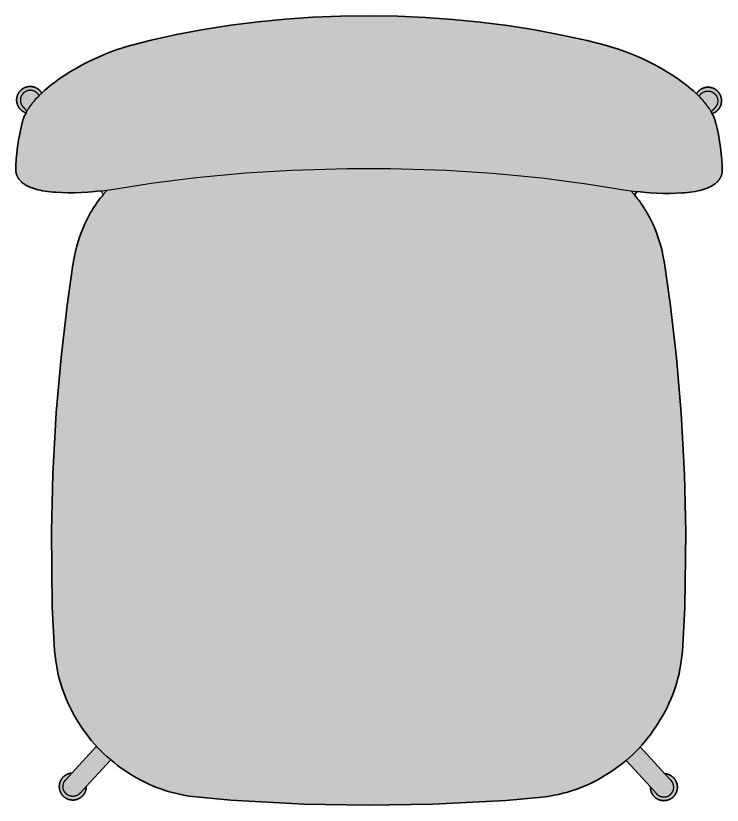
# Model space of a CAD drawing. Header units: millimetres. Extents: x 0 to 1796, y -908 to 694.
# Drawn here: x 118 to 694, y -908 to -265 of the extents above; entities that cross this region are included whole.
import ezdxf

# ---------------------------------------------------------------- set-up
doc = ezdxf.new("R2010")
doc.units = ezdxf.units.MM
doc.layers.add('Blocks', color=7, linetype='Continuous')
doc.layers.add('Blocks$Fill', color=7, linetype='Continuous', true_color=0xffffff)
doc.layers.add('Blocks$Inner', color=7, linetype='Continuous', lineweight=25, true_color=0x007f00)
doc.layers.add('Blocks$Outline', color=7, linetype='Continuous', lineweight=35, true_color=0xff3f3f)

# ---------------------------------------------------------------- blocks, each defined once
blk = doc.blocks.new('Soft Edge 101 Lounge CHair Top')
at = {"layer": 'Blocks$Fill'}
blk.add_hatch(color=256, dxfattribs=at).paths.add_polyline_path([(536.85, 293.57), (537.13, 293.66), (537.41, 293.76), (537.69, 293.87), (537.96, 293.98), (538.23, 294.11), (538.49, 294.23), (538.75, 294.37), (539.01, 294.51), (539.27, 294.66), (539.52, 294.82), (539.76, 294.98), (540, 295.15), (540.24, 295.33), (540.47, 295.51), (540.7, 295.7), (540.92, 295.9), (541.14, 296.1), (541.35, 296.31), (541.55, 296.52), (541.75, 296.74), (541.95, 296.96), (542.13, 297.19), (542.31, 297.42), (542.49, 297.66), (542.66, 297.9), (542.82, 298.15), (542.98, 298.4), (543.12, 298.65), (543.27, 298.91), (543.4, 299.17), (543.53, 299.44), (543.65, 299.71), (543.76, 299.98), (543.87, 300.26), (543.97, 300.54), (544.06, 300.82), (544.14, 301.1), (544.22, 301.39), (544.28, 301.67), (544.34, 301.96), (544.4, 302.26), (544.44, 302.55), (544.48, 302.84), (544.51, 303.13), (544.53, 303.43), (544.54, 303.72), (544.54, 304.02), (544.54, 304.31), (544.53, 304.61), (544.51, 304.9), (544.49, 305.2), (544.45, 305.49), (544.41, 305.78), (544.36, 306.07), (544.3, 306.36), (544.24, 306.65), (544.16, 306.94), (544.08, 307.22), (543.99, 307.5), (543.9, 307.78), (543.79, 308.06), (543.68, 308.33), (543.56, 308.6), (543.44, 308.87), (543.3, 309.13), (543.16, 309.39), (543.02, 309.65), (542.86, 309.9), (542.7, 310.15), (542.54, 310.39), (542.36, 310.63), (542.18, 310.87), (542, 311.1), (541.81, 311.32), (541.61, 311.54), (541.41, 311.75), (541.2, 311.96), (540.98, 312.16), (540.76, 312.36), (540.54, 312.55), (540.3, 312.74), (540.07, 312.91), (539.83, 313.09), (539.59, 313.25), (539.34, 313.41), (539.08, 313.56), (538.83, 313.71), (538.57, 313.85), (538.3, 313.98), (538.03, 314.1), (537.76, 314.22), (537.49, 314.33), (537.21, 314.43), (536.93, 314.52), (536.65, 314.61), (536.36, 314.69), (536.08, 314.76), (535.79, 314.83), (535.5, 314.88), (535.21, 314.93), (534.92, 314.97), (534.62, 315), (534.33, 315.03), (534.03, 315.05), (533.74, 315.06), (533.44, 315.06), (533.15, 315.05), (532.85, 315.04), (532.56, 315.01), (532.27, 314.98), (531.97, 314.94), (531.68, 314.9), (531.39, 314.84), (531.1, 314.78), (530.81, 314.71), (530.53, 314.64), (530.25, 314.55), (529.97, 314.46), (529.69, 314.36), (529.41, 314.25), (529.14, 314.14), (528.87, 314.02), (528.61, 313.89), (528.35, 313.75), (528.09, 313.61), (527.83, 313.46), (527.58, 313.3), (527.34, 313.14), (527.09, 312.97), (526.86, 312.79), (526.63, 312.61), (526.4, 312.42), (526.18, 312.22), (525.96, 312.02), (525.75, 311.82), (525.55, 311.61), (525.34, 311.39), (525.15, 311.16), (524.96, 310.94), (524.78, 310.7), (524.61, 310.47), (524.44, 310.23), (524.28, 309.98), (524.12, 309.73), (519.83, 313.55), (517.98, 315.09), (516.03, 316.65), (514.02, 318.2), (509.8, 321.29), (505.35, 324.32), (500.68, 327.29), (495.78, 330.2), (490.68, 333.02), (485.36, 335.75), (479.91, 338.34), (474.34, 340.79), (468.66, 343.08), (462.84, 345.21), (459.89, 346.21), (456.9, 347.17), (450.9, 348.91), (435.2, 353.02), (392.51, 361.73), (370.37, 365.24), (348.12, 368.1), (325.79, 370.32), (303.41, 371.91), (280.99, 372.88), (258.56, 373.23), (234.26, 372.93), (211.84, 372.01), (189.46, 370.47), (167.13, 368.29), (144.87, 365.47), (122.72, 362.01), (100.68, 357.89), (80.01, 353.39), (58.29, 347.58), (55.31, 346.63), (52.35, 345.64), (46.53, 343.52), (40.84, 341.24), (35.27, 338.81), (29.82, 336.23), (24.49, 333.5), (19.38, 330.7), (14.47, 327.8), (9.8, 324.84), (5.35, 321.81), (1.12, 318.74), (-0.9, 317.19), (-2.84, 315.64), (-4.7, 314.1), (-6.49, 312.56), (-9, 310.28), (-9.15, 310.54), (-9.32, 310.78), (-9.48, 311.02), (-9.66, 311.26), (-9.84, 311.49), (-10.03, 311.72), (-10.22, 311.95), (-10.42, 312.16), (-10.63, 312.38), (-10.84, 312.58), (-11.05, 312.78), (-11.27, 312.98), (-11.5, 313.17), (-11.73, 313.35), (-11.97, 313.53), (-12.21, 313.7), (-12.45, 313.86), (-12.7, 314.02), (-12.96, 314.17), (-13.22, 314.32), (-13.48, 314.45), (-13.74, 314.58), (-14.01, 314.7), (-14.28, 314.82), (-14.56, 314.93), (-14.84, 315.03), (-15.12, 315.12), (-15.4, 315.2), (-15.68, 315.28), (-15.97, 315.35), (-16.26, 315.41), (-16.55, 315.47), (-16.84, 315.52), (-17.13, 315.56), (-17.43, 315.59), (-17.72, 315.61), (-18.02, 315.62), (-18.31, 315.63), (-18.61, 315.63), (-18.9, 315.62), (-19.2, 315.61), (-19.49, 315.58), (-19.79, 315.55), (-20.08, 315.51), (-20.37, 315.46), (-20.66, 315.41), (-20.95, 315.34), (-21.23, 315.27), (-21.52, 315.19), (-21.8, 315.11), (-22.08, 315.01), (-22.36, 314.91), (-22.63, 314.8), (-22.9, 314.69), (-23.17, 314.56), (-23.44, 314.43), (-23.7, 314.29), (-23.96, 314.15), (-24.21, 314), (-24.46, 313.84), (-24.7, 313.67), (-24.94, 313.5), (-25.18, 313.33), (-25.41, 313.14), (-25.64, 312.95), (-25.86, 312.75), (-26.07, 312.55), (-26.28, 312.34), (-26.48, 312.13), (-26.68, 311.91), (-26.87, 311.69), (-27.06, 311.46), (-27.24, 311.22), (-27.42, 310.99), (-27.58, 310.74), (-27.74, 310.5), (-27.9, 310.24), (-28.04, 309.99), (-28.18, 309.73), (-28.32, 309.46), (-28.44, 309.2), (-28.56, 308.93), (-28.68, 308.65), (-28.78, 308.38), (-28.88, 308.1), (-28.96, 307.82), (-29.05, 307.53), (-29.12, 307.25), (-29.19, 306.96), (-29.25, 306.67), (-29.3, 306.38), (-29.34, 306.09), (-29.37, 305.8), (-29.4, 305.5), (-29.42, 305.21), (-29.43, 304.91), (-29.44, 304.61), (-29.43, 304.32), (-29.42, 304.02), (-29.4, 303.73), (-29.37, 303.44), (-29.33, 303.14), (-29.29, 302.85), (-29.24, 302.56), (-29.18, 302.27), (-29.11, 301.98), (-29.04, 301.7), (-28.95, 301.42), (-28.86, 301.14), (-28.77, 300.86), (-28.66, 300.58), (-28.55, 300.31), (-28.43, 300.04), (-28.3, 299.77), (-28.17, 299.51), (-28.03, 299.25), (-27.88, 298.99), (-27.72, 298.74), (-27.56, 298.49), (-27.39, 298.25), (-27.22, 298.01), (-27.04, 297.78), (-26.85, 297.55), (-26.66, 297.33), (-26.46, 297.11), (-26.26, 296.9), (-26.05, 296.69), (-25.83, 296.49), (-25.61, 296.29), (-25.38, 296.1), (-25.15, 295.92), (-24.91, 295.74), (-24.67, 295.57), (-24.43, 295.41), (-24.18, 295.25), (-23.92, 295.1), (-23.67, 294.96), (-23.4, 294.82), (-23.14, 294.69), (-22.87, 294.57), (-22.6, 294.45), (-22.32, 294.34), (-22.05, 294.24), (-21.77, 294.15), (-22.53, 292.7), (-22.89, 291.96), (-23.22, 291.23), (-23.53, 290.5), (-23.81, 289.78), (-23.94, 289.42), (-24.06, 289.06), (-24.17, 288.7), (-24.28, 288.35), (-24.64, 286.98), (-26.07, 281.01), (-26.9, 277.06), (-27.88, 271.82), (-28.68, 266.63), (-29.3, 261.48), (-29.55, 258.92), (-29.74, 256.37), (-30.02, 251.32), (-30.1, 248.8), (-30.11, 248.15), (-30.09, 247.52), (-30.06, 246.88), (-30.03, 246.56), (-30, 246.24), (-29.95, 245.91), (-29.9, 245.6), (-29.84, 245.28), (-29.77, 244.97), (-29.7, 244.67), (-29.62, 244.36), (-29.53, 244.06), (-29.43, 243.77), (-29.33, 243.47), (-29.22, 243.17), (-29.1, 242.88), (-28.97, 242.59), (-28.84, 242.31), (-28.7, 242.03), (-28.55, 241.75), (-28.4, 241.47), (-28.24, 241.2), (-28.07, 240.93), (-27.9, 240.67), (-27.72, 240.41), (-27.53, 240.15), (-27.34, 239.9), (-27.14, 239.65), (-26.93, 239.4), (-26.65, 239.07), (-26.31, 238.71), (-26.05, 238.44), (-25.81, 238.21), (-25.57, 237.99), (-25.32, 237.76), (-25.06, 237.54), (-24.71, 237.25), (-24.35, 236.97), (-23.98, 236.7), (-23.4, 236.29), (-22.8, 235.9), (-22.18, 235.52), (-21.53, 235.15), (-20.86, 234.79), (-20.17, 234.45), (-19.45, 234.11), (-18.71, 233.79), (-17.94, 233.48), (-17.15, 233.18), (-16.35, 232.89), (-15.53, 232.62), (-14.69, 232.35), (-13.82, 232.1), (-12.04, 231.62), (-10.18, 231.19), (-8.25, 230.81), (-6.24, 230.46), (-4.16, 230.15), (-2, 229.88), (0.23, 229.65), (2.55, 229.46), (7.34, 229.2), (12.37, 229.08), (17.6, 229.11), (23.03, 229.29), (28.68, 229.62), (31.58, 229.84), (38.99, 230.55), (41.38, 227.96), (38.97, 225.01), (37.86, 223.57), (36.77, 222.11), (35.71, 220.63), (34.68, 219.12), (33.67, 217.6), (32.69, 216.06), (31.74, 214.51), (30.82, 212.93), (29.05, 209.74), (27.39, 206.49), (25.84, 203.18), (24.4, 199.83), (23.06, 196.43), (21.83, 192.99), (20.71, 189.52), (19.69, 186.01), (18.77, 182.46), (18.26, 180.24), (16.95, 173.52), (16.43, 170.41), (12.12, 139.7), (6.74, 95.09), (2.81, 50.29), (0, 0), (-1.14, -46.78), (-0.41, -107.95), (1.39, -143.97), (2.66, -153.93), (3.46, -158.43), (4.21, -162.01), (5.06, -165.56), (6.01, -169.09), (7.07, -172.59), (8.24, -176.06), (9.5, -179.49), (10.87, -182.89), (12.34, -186.23), (13.91, -189.54), (15.56, -192.8), (17.29, -196.01), (19.11, -199.18), (21.01, -202.3), (22.98, -205.37), (25.03, -208.39), (27.17, -211.35), (29.38, -214.26), (31.66, -217.11), (34.04, -219.89), (35.64, -221.68), (15.56, -243.46), (15.21, -243.49), (14.85, -243.53), (14.5, -243.58), (14.15, -243.65), (13.81, -243.72), (13.46, -243.81), (13.12, -243.91), (12.78, -244.02), (12.45, -244.14), (12.12, -244.27), (11.79, -244.41), (11.47, -244.56), (11.15, -244.72), (10.84, -244.9), (10.54, -245.08), (10.24, -245.27), (9.94, -245.47), (9.66, -245.68), (9.38, -245.9), (9.11, -246.13), (8.84, -246.37), (8.59, -246.61), (8.34, -246.87), (8.1, -247.13), (7.86, -247.4), (7.64, -247.68), (7.43, -247.96), (7.22, -248.25), (7.03, -248.55), (6.84, -248.85), (6.67, -249.16), (6.5, -249.48), (6.35, -249.8), (6.2, -250.13), (6.07, -250.45), (5.95, -250.79), (5.84, -251.12), (5.73, -251.46), (5.64, -251.81), (5.56, -252.16), (5.5, -252.51), (5.44, -252.86), (5.39, -253.21), (5.36, -253.56), (5.34, -253.92), (5.33, -254.27), (5.33, -254.63), (5.34, -254.98), (5.36, -255.34), (5.4, -255.69), (5.45, -256.05), (5.5, -256.4), (5.57, -256.74), (5.65, -257.09), (5.75, -257.43), (5.85, -257.78), (5.96, -258.11), (6.09, -258.45), (6.22, -258.78), (6.37, -259.1), (6.52, -259.42), (6.69, -259.73), (6.86, -260.04), (7.05, -260.34), (7.25, -260.64), (7.45, -260.93), (7.67, -261.21), (7.89, -261.49), (8.12, -261.76), (8.36, -262.02), (8.61, -262.27), (8.87, -262.52), (9.14, -262.76), (9.41, -262.98), (9.69, -263.2), (9.98, -263.41), (10.27, -263.61), (10.57, -263.8), (10.88, -263.98), (11.19, -264.16), (11.51, -264.32), (11.83, -264.47), (12.16, -264.61), (12.49, -264.74), (12.82, -264.86), (13.16, -264.96), (13.5, -265.06), (13.85, -265.15), (14.2, -265.22), (14.55, -265.28), (14.9, -265.34), (15.25, -265.38), (15.6, -265.41), (15.96, -265.42), (16.31, -265.43), (16.67, -265.42), (17.03, -265.41), (17.38, -265.38), (17.73, -265.34), (18.09, -265.29), (18.43, -265.23), (18.78, -265.15), (19.13, -265.07), (19.47, -264.97), (19.81, -264.86), (20.15, -264.74), (20.48, -264.62), (20.8, -264.48), (21.13, -264.33), (21.44, -264.17), (21.75, -264), (22.06, -263.81), (22.36, -263.62), (22.66, -263.42), (22.94, -263.21), (23.22, -263), (23.5, -262.77), (23.76, -262.53), (24.02, -262.29), (24.27, -262.04), (24.51, -261.77), (24.75, -261.51), (24.97, -261.23), (25.19, -260.95), (25.39, -260.66), (25.59, -260.36), (25.77, -260.06), (25.95, -259.75), (26.12, -259.44), (26.28, -259.12), (26.42, -258.79), (26.56, -258.47), (26.68, -258.13), (26.8, -257.8), (26.9, -257.46), (26.99, -257.11), (27.07, -256.77), (27.14, -256.42), (27.2, -256.07), (27.25, -255.72), (27.29, -255.37), (27.31, -255.01), (27.32, -254.66), (27.33, -254.3), (47.2, -232.75), (52.82, -237.22), (55.76, -239.38), (58.76, -241.46), (61.81, -243.46), (64.91, -245.39), (68.06, -247.24), (71.26, -249), (74.51, -250.68), (77.8, -252.27), (81.14, -253.75), (84.53, -255.14), (87.96, -256.41), (91.42, -257.59), (94.92, -258.65), (98.45, -259.62), (102, -260.48), (105.57, -261.25), (109.16, -261.93), (110.95, -262.23), (145.13, -265.6), (204.47, -268.8), (256.69, -269.62), (309.44, -268.91), (368.79, -265.84), (398.46, -263.2), (402.97, -262.54), (404.77, -262.23), (408.36, -261.56), (411.93, -260.8), (415.49, -259.95), (419.01, -258.99), (422.51, -257.93), (425.98, -256.77), (429.41, -255.5), (432.8, -254.12), (436.15, -252.64), (439.45, -251.06), (442.69, -249.39), (445.9, -247.63), (449.05, -245.79), (452.16, -243.87), (455.21, -241.87), (458.21, -239.79), (461.16, -237.64), (464.05, -235.41), (466.79, -233.19), (486.62, -254.78), (486.62, -255.14), (486.63, -255.49), (486.66, -255.84), (486.69, -256.2), (486.74, -256.55), (486.8, -256.9), (486.87, -257.24), (486.95, -257.59), (487.04, -257.94), (487.14, -258.28), (487.25, -258.61), (487.38, -258.95), (487.51, -259.27), (487.66, -259.6), (487.81, -259.92), (487.98, -260.23), (488.16, -260.54), (488.34, -260.85), (488.54, -261.14), (488.74, -261.43), (488.96, -261.71), (489.18, -261.99), (489.41, -262.26), (489.66, -262.52), (489.91, -262.77), (490.16, -263.02), (490.43, -263.26), (490.7, -263.48), (490.98, -263.7), (491.27, -263.91), (491.56, -264.11), (491.86, -264.3), (492.17, -264.49), (492.48, -264.66), (492.8, -264.82), (493.12, -264.97), (493.44, -265.11), (493.78, -265.24), (494.11, -265.36), (494.45, -265.46), (494.79, -265.56), (495.14, -265.65), (495.49, -265.72), (495.84, -265.79), (496.19, -265.84), (496.54, -265.88), (496.89, -265.91), (497.25, -265.92), (497.61, -265.93), (497.96, -265.93), (498.32, -265.91), (498.67, -265.88), (499.02, -265.84), (499.37, -265.79), (499.72, -265.73), (500.07, -265.65), (500.42, -265.57), (500.76, -265.47), (501.1, -265.36), (501.44, -265.25), (501.77, -265.12), (502.09, -264.98), (502.42, -264.83), (502.73, -264.67), (503.05, -264.5), (503.35, -264.32), (503.65, -264.13), (503.95, -263.93), (504.23, -263.72), (504.51, -263.5), (504.79, -263.27), (505.05, -263.04), (505.31, -262.79), (505.56, -262.54), (505.81, -262.28), (506.04, -262.01), (506.26, -261.73), (506.48, -261.45), (506.68, -261.16), (506.88, -260.86), (507.07, -260.56), (507.24, -260.25), (507.41, -259.94), (507.57, -259.62), (507.71, -259.3), (507.85, -258.97), (507.97, -258.64), (508.09, -258.3), (508.19, -257.96), (508.29, -257.61), (508.37, -257.27), (508.44, -256.92), (508.49, -256.57), (508.54, -256.22), (508.58, -255.86), (508.6, -255.51), (508.62, -255.15), (508.62, -254.8), (508.61, -254.44), (508.59, -254.09), (508.55, -253.73), (508.51, -253.38), (508.45, -253.03), (508.38, -252.68), (508.31, -252.33), (508.22, -251.99), (508.12, -251.65), (508, -251.31), (507.88, -250.98), (507.75, -250.65), (507.61, -250.32), (507.45, -250), (507.29, -249.69), (507.11, -249.38), (506.93, -249.07), (506.73, -248.77), (506.53, -248.48), (506.32, -248.2), (506.09, -247.92), (505.86, -247.65), (505.62, -247.39), (505.37, -247.13), (505.12, -246.89), (504.86, -246.65), (504.58, -246.42), (504.31, -246.2), (504.02, -245.99), (503.73, -245.78), (503.43, -245.59), (503.12, -245.41), (502.81, -245.24), (502.5, -245.07), (502.18, -244.92), (501.85, -244.78), (501.52, -244.65), (501.18, -244.53), (500.84, -244.42), (500.5, -244.32), (500.16, -244.23), (499.81, -244.15), (499.46, -244.09), (499.11, -244.03), (498.76, -243.99), (498.4, -243.96), (478.37, -222.14), (482.36, -217.58), (484.65, -214.74), (486.87, -211.83), (489.01, -208.87), (491.06, -205.85), (493.05, -202.79), (494.95, -199.67), (496.77, -196.51), (498.52, -193.3), (500.17, -190.05), (501.74, -186.74), (503.22, -183.4), (504.6, -180.01), (505.87, -176.58), (507.04, -173.11), (508.11, -169.62), (509.07, -166.09), (509.93, -162.53), (510.69, -158.96), (511.5, -154.46), (512.78, -144.51), (514.66, -108.49), (515.51, -47.32), (514.47, -0.54), (511.77, 49.76), (507.93, 94.57), (502.65, 139.19), (498.4, 169.9), (497.88, 173.02), (496.88, 178.39), (496.54, 179.96), (495.17, 185.51), (494.16, 189.02), (493.04, 192.5), (491.82, 195.94), (490.49, 199.34), (489.06, 202.7), (487.51, 206.01), (485.86, 209.26), (484.1, 212.46), (483.18, 214.04), (482.23, 215.6), (481.26, 217.14), (480.25, 218.66), (479.22, 220.16), (478.17, 221.65), (477.08, 223.12), (475.97, 224.56), (474.84, 225.98), (473.57, 227.51), (475.97, 230.1), (486.27, 229.15), (491.92, 228.8), (497.35, 228.61), (502.58, 228.57), (507.61, 228.67), (512.4, 228.93), (514.72, 229.12), (516.96, 229.34), (519.11, 229.61), (521.2, 229.91), (523.21, 230.25), (525.14, 230.64), (527, 231.06), (528.78, 231.53), (529.64, 231.78), (530.49, 232.05), (531.31, 232.32), (532.11, 232.61), (532.9, 232.9), (533.67, 233.21), (534.41, 233.54), (535.13, 233.87), (535.82, 234.21), (536.49, 234.57), (537.14, 234.93), (537.77, 235.31), (538.37, 235.71), (538.95, 236.11), (539.32, 236.38), (539.68, 236.67), (540.03, 236.96), (540.29, 237.18), (540.54, 237.4), (540.78, 237.62), (541.02, 237.85), (541.28, 238.12), (541.62, 238.48), (541.91, 238.81), (542.11, 239.05), (542.31, 239.3), (542.51, 239.56), (542.69, 239.81), (542.88, 240.07), (543.05, 240.34), (543.22, 240.61), (543.38, 240.88), (543.53, 241.15), (543.68, 241.43), (543.82, 241.71), (543.95, 242), (544.08, 242.29), (544.2, 242.58), (544.31, 242.87), (544.41, 243.17), (544.51, 243.47), (544.6, 243.77), (544.68, 244.07), (544.76, 244.37), (544.83, 244.68), (544.89, 245), (544.94, 245.31), (544.99, 245.64), (545.02, 245.96), (545.05, 246.28), (545.08, 246.92), (545.1, 247.56), (545.1, 248.2), (545.02, 250.72), (544.75, 255.77), (544.56, 258.32), (544.32, 260.88), (543.71, 266.03), (542.93, 271.23), (541.95, 276.47), (541.13, 280.41), (539.71, 286.39), (539.35, 287.76), (539.25, 288.11), (539.14, 288.47), (539.02, 288.83), (538.89, 289.19), (538.61, 289.91), (538.3, 290.64), (537.97, 291.38), (537.62, 292.12), (537.23, 292.87)], flags=0)
at = {"layer": 'Blocks$Inner'}
for p, q in [((-12.51, 310.01), (-12.34, 309.81)), ((527.64, 309.45), (527.46, 309.25)), ((-24.11, 298.99), (-23.91, 298.77)), ((539.21, 298.41), (539.01, 298.18)), ((38.99, 230.55), (41.38, 227.96)), ((475.97, 230.1), (473.57, 227.51)), ((22.24, -259.81), (22.41, -259.63)), ((491.69, -260.3), (491.53, -260.12))]:
    blk.add_line(p, q, dxfattribs=at)
for points in [[(475.35, 230.17), (475.97, 230.1), (483.37, 229.37), (486.27, 229.15), (491.92, 228.8), (497.35, 228.61), (502.58, 228.57), (507.61, 228.67), (512.4, 228.93), (514.72, 229.12), (516.96, 229.34), (519.11, 229.61), (521.2, 229.91), (523.21, 230.25), (525.14, 230.64), (527, 231.06), (528.78, 231.53), (529.64, 231.78), (530.49, 232.05), (531.31, 232.32), (532.11, 232.61), (532.9, 232.9), (533.67, 233.21), (534.41, 233.54), (535.13, 233.87), (535.82, 234.21), (536.49, 234.57), (537.14, 234.93), (537.77, 235.31), (538.37, 235.71), (538.95, 236.11), (539.32, 236.38), (539.68, 236.67), (540.03, 236.96), (540.29, 237.18), (540.54, 237.4), (540.78, 237.62), (541.02, 237.85), (541.28, 238.12), (541.62, 238.48), (541.91, 238.81), (542.11, 239.05), (542.31, 239.3), (542.51, 239.56), (542.69, 239.81), (542.88, 240.07), (543.05, 240.34), (543.22, 240.61), (543.38, 240.88), (543.53, 241.15), (543.68, 241.43), (543.82, 241.71), (543.95, 242), (544.08, 242.29), (544.2, 242.58), (544.31, 242.87), (544.41, 243.17), (544.51, 243.47), (544.6, 243.77), (544.68, 244.07), (544.76, 244.37), (544.83, 244.68), (544.89, 245), (544.94, 245.31), (544.99, 245.64), (545.02, 245.96), (545.05, 246.28), (545.08, 246.92), (545.1, 247.56), (545.1, 248.2), (545.06, 249.46), (545.02, 250.72), (544.75, 255.77), (544.56, 258.32), (544.32, 260.88), (543.71, 266.03), (542.93, 271.23), (541.95, 276.47), (541.41, 279.09), (541.13, 280.41), (539.88, 285.73), (539.71, 286.39), (539.35, 287.76), (539.25, 288.11), (539.14, 288.47), (539.02, 288.83), (538.89, 289.19), (538.61, 289.91), (538.3, 290.64), (537.97, 291.38), (537.62, 292.12), (537.23, 292.87), (536.85, 293.57), (536.74, 293.76), (536.11, 294.94), (535.83, 295.47), (535.53, 296.01), (535.22, 296.54), (534.89, 297.08), (534.45, 297.79), (533.98, 298.51), (533.48, 299.23), (532.96, 299.95), (532.41, 300.69), (531.84, 301.42), (530.62, 302.92), (529.33, 304.41), (527.94, 305.92), (526.48, 307.43), (524.12, 309.73), (521.61, 312.01), (519.83, 313.55), (517.98, 315.09), (516.03, 316.65), (514.02, 318.2), (509.8, 321.29), (505.35, 324.32), (500.68, 327.29), (495.78, 330.2), (490.68, 333.02), (485.36, 335.75), (479.91, 338.34), (474.34, 340.79), (468.66, 343.08), (462.84, 345.21), (459.89, 346.21), (456.9, 347.17), (450.9, 348.91), (435.2, 353.02), (414.54, 357.57), (392.51, 361.73), (370.37, 365.24), (348.12, 368.1), (325.79, 370.32), (303.41, 371.91), (280.99, 372.88), (258.56, 373.23), (234.26, 372.93), (211.84, 372.01), (189.46, 370.47), (167.13, 368.29), (144.87, 365.47), (122.72, 362.01), (100.68, 357.89), (80.01, 353.39), (64.3, 349.31), (58.29, 347.58), (55.31, 346.63), (52.35, 345.64), (46.53, 343.52), (40.84, 341.24), (35.27, 338.81), (29.82, 336.23), (24.49, 333.5), (19.38, 330.7), (14.47, 327.8), (9.8, 324.84), (5.35, 321.81), (1.12, 318.74), (-0.9, 317.19), (-2.84, 315.64), (-4.7, 314.1), (-6.49, 312.56), (-9, 310.28), (-11.36, 307.99), (-12.83, 306.48), (-14.22, 304.98), (-15.52, 303.49), (-16.74, 302), (-17.31, 301.26), (-17.86, 300.53), (-18.38, 299.8), (-18.88, 299.08), (-19.35, 298.37), (-19.8, 297.66), (-20.13, 297.12), (-20.44, 296.58), (-20.74, 296.05), (-21.02, 295.52), (-21.66, 294.35), (-21.77, 294.15), (-22.15, 293.45), (-22.53, 292.7), (-22.89, 291.96), (-23.22, 291.23), (-23.53, 290.5), (-23.81, 289.78), (-23.94, 289.42), (-24.06, 289.06), (-24.17, 288.7), (-24.28, 288.35), (-24.64, 286.98), (-24.81, 286.32), (-26.07, 281.01), (-26.35, 279.69), (-26.9, 277.06), (-27.88, 271.82), (-28.68, 266.63), (-29.3, 261.48), (-29.55, 258.92), (-29.74, 256.37), (-30.02, 251.32), (-30.07, 250.06), (-30.1, 248.8), (-30.11, 248.15), (-30.09, 247.52), (-30.06, 246.88), (-30.03, 246.56), (-30, 246.24), (-29.95, 245.91), (-29.9, 245.6), (-29.84, 245.28), (-29.77, 244.97), (-29.7, 244.67), (-29.62, 244.36), (-29.53, 244.06), (-29.43, 243.77), (-29.33, 243.47), (-29.22, 243.17), (-29.1, 242.88), (-28.97, 242.59), (-28.84, 242.31), (-28.7, 242.03), (-28.55, 241.75), (-28.4, 241.47), (-28.24, 241.2), (-28.07, 240.93), (-27.9, 240.67), (-27.72, 240.41), (-27.53, 240.15), (-27.34, 239.9), (-27.14, 239.65), (-26.93, 239.4), (-26.65, 239.07), (-26.31, 238.71), (-26.05, 238.44), (-25.81, 238.21), (-25.57, 237.99), (-25.32, 237.76), (-25.06, 237.54), (-24.71, 237.25), (-24.35, 236.97), (-23.98, 236.7), (-23.4, 236.29), (-22.8, 235.9), (-22.18, 235.52), (-21.53, 235.15), (-20.86, 234.79), (-20.17, 234.45), (-19.45, 234.11), (-18.71, 233.79), (-17.94, 233.48), (-17.15, 233.18), (-16.35, 232.89), (-15.53, 232.62), (-14.69, 232.35), (-13.82, 232.1), (-12.04, 231.62), (-10.18, 231.19), (-8.25, 230.81), (-6.24, 230.46), (-4.16, 230.15), (-2, 229.88), (0.23, 229.65), (2.55, 229.46), (7.34, 229.2), (12.37, 229.08), (17.6, 229.11), (23.03, 229.29), (28.68, 229.62), (31.58, 229.84), (38.99, 230.55), (39.6, 230.62)], [(39.11, 230.57), (40.16, 230.68), (49.83, 231.95), (68.47, 235), (80.25, 236.79), (116.67, 241.44), (156.93, 245.21), (194.57, 247.52), (240.08, 248.86), (248.41, 248.94), (258.3, 248.97), (266.59, 248.92), (274.91, 248.83), (320.42, 247.39), (358.05, 245), (398.31, 241.15), (434.72, 236.42), (446.5, 234.61), (465.13, 231.51), (474.8, 230.23), (475.85, 230.11)], [(470.73, 230.73), (473.57, 227.51), (474.84, 225.98), (475.97, 224.56), (477.08, 223.12), (478.17, 221.65), (479.22, 220.16), (480.25, 218.66), (481.26, 217.14), (482.23, 215.6), (483.18, 214.04), (484.1, 212.46), (485.86, 209.26), (487.51, 206.01), (489.06, 202.7), (490.49, 199.34), (491.82, 195.94), (493.04, 192.5), (494.16, 189.02), (495.17, 185.51), (496.08, 181.97), (496.29, 181.08), (496.39, 180.63), (496.54, 179.96), (496.59, 179.74), (496.88, 178.39), (497.88, 173.02), (498.18, 171.24), (498.22, 171.02), (498.24, 170.91), (498.24, 170.85), (498.25, 170.8), (498.29, 170.58), (498.31, 170.46), (498.32, 170.41), (498.32, 170.38), (498.33, 170.35), (498.34, 170.29), (498.35, 170.24), (498.35, 170.18), (498.36, 170.12), (498.4, 169.9), (502.19, 142.75), (502.42, 140.97), (502.65, 139.19), (507.93, 94.57), (511.77, 49.76), (514.47, -0.54), (515.51, -47.32), (514.66, -108.49), (512.78, -144.51), (511.5, -154.46), (510.69, -158.96), (509.93, -162.53), (509.07, -166.09), (508.11, -169.62), (507.04, -173.11), (505.87, -176.58), (504.6, -180.01), (503.22, -183.4), (501.74, -186.74), (500.17, -190.05), (498.52, -193.3), (496.77, -196.51), (494.95, -199.67), (493.05, -202.79), (491.06, -205.85), (489.01, -208.87), (486.87, -211.83), (484.65, -214.74), (482.36, -217.58), (479.98, -220.36), (478.37, -222.14), (477.52, -223.07), (474.97, -225.7), (472.35, -228.25), (469.66, -230.72), (466.79, -233.19), (464.05, -235.41), (461.16, -237.64), (458.21, -239.79), (455.21, -241.87), (452.16, -243.87), (449.05, -245.79), (445.9, -247.63), (442.69, -249.39), (439.45, -251.06), (436.15, -252.64), (432.8, -254.12), (429.41, -255.5), (425.98, -256.77), (422.51, -257.93), (419.01, -258.99), (415.49, -259.95), (411.93, -260.8), (408.36, -261.56), (404.77, -262.23), (402.97, -262.54), (398.46, -263.2), (368.79, -265.84), (309.44, -268.91), (256.69, -269.62), (204.47, -268.8), (145.13, -265.6), (110.95, -262.23), (109.16, -261.93), (105.57, -261.25), (102, -260.48), (98.45, -259.62), (94.92, -258.65), (91.42, -257.59), (87.96, -256.41), (84.53, -255.14), (81.14, -253.75), (77.8, -252.27), (74.51, -250.68), (71.26, -249), (68.06, -247.24), (64.91, -245.39), (61.81, -243.46), (58.76, -241.46), (55.76, -239.38), (52.82, -237.22), (49.93, -234.98), (47.2, -232.75), (44.34, -230.27), (41.65, -227.8), (39.03, -225.24), (36.49, -222.61), (35.64, -221.68), (34.04, -219.89), (31.66, -217.11), (29.38, -214.26), (27.17, -211.35), (25.03, -208.39), (22.98, -205.37), (21.01, -202.3), (19.11, -199.18), (17.29, -196.01), (15.56, -192.8), (13.91, -189.54), (12.34, -186.23), (10.87, -182.89), (9.5, -179.49), (8.24, -176.06), (7.07, -172.59), (6.01, -169.09), (5.06, -165.56), (4.21, -162.01), (3.46, -158.43), (2.66, -153.93), (1.39, -143.97), (-0.41, -107.95), (-1.14, -46.78), (0, 0), (2.81, 50.29), (6.74, 95.09), (12.12, 139.7), (12.35, 141.48), (12.58, 143.26), (16.43, 170.41), (16.47, 170.63), (16.48, 170.68), (16.48, 170.74), (16.49, 170.79), (16.5, 170.85), (16.51, 170.88), (16.51, 170.91), (16.52, 170.97), (16.54, 171.08), (16.58, 171.3), (16.59, 171.36), (16.6, 171.41), (16.61, 171.52), (16.65, 171.75), (16.95, 173.52), (17.97, 178.89), (18.26, 180.24), (18.31, 180.46), (18.46, 181.13), (18.56, 181.58), (18.77, 182.46), (19.69, 186.01), (20.71, 189.52), (21.83, 192.99), (23.06, 196.43), (24.4, 199.83), (25.84, 203.18), (27.39, 206.49), (29.05, 209.74), (30.82, 212.93), (31.74, 214.51), (32.69, 216.06), (33.67, 217.6), (34.68, 219.12), (35.71, 220.63), (36.77, 222.11), (37.86, 223.57), (38.97, 225.01), (40.11, 226.44), (41.38, 227.96), (44.22, 231.18)], [(10.46, -248.99), (10.48, -248.97), (10.81, -248.61), (15.56, -243.46), (35.64, -221.68)], [(503.49, -249.5), (503.47, -249.48), (503.14, -249.12), (498.4, -243.96), (478.37, -222.14)], [(47.2, -232.75), (27.33, -254.3), (22.57, -259.46), (22.24, -259.81), (22.23, -259.83)], [(466.79, -233.19), (486.62, -254.78), (491.36, -259.94), (491.69, -260.3), (491.71, -260.32)]]:
    blk.add_lwpolyline(points, dxfattribs=at)
for points in [[(-9, 310.28), (-9.61, 311.3), (-11.23, 313.03), (-13.19, 314.37), (-15.38, 315.27), (-17.72, 315.67), (-20.09, 315.57), (-22.38, 314.97), (-24.49, 313.89), (-26.33, 312.39), (-27.8, 310.53), (-28.84, 308.4), (-29.4, 306.1), (-29.46, 303.73), (-29.02, 301.4), (-28.08, 299.22), (-26.71, 297.29), (-24.95, 295.69), (-22.9, 294.51), (-21.77, 294.15)], [(524.12, 309.73), (524.73, 310.74), (526.36, 312.47), (528.32, 313.81), (530.51, 314.7), (532.85, 315.1), (535.22, 314.99), (537.51, 314.39), (539.62, 313.3), (541.45, 311.8), (542.92, 309.93), (543.96, 307.8), (544.51, 305.5), (544.57, 303.13), (544.12, 300.8), (543.18, 298.62), (541.8, 296.69), (540.04, 295.1), (537.98, 293.93), (536.85, 293.57)], [(-10.99, 308.36), (-11.6, 309.01), (-12.79, 310.35), (-14.19, 311.45), (-15.82, 312.19), (-17.58, 312.56), (-19.37, 312.52), (-21.1, 312.08), (-22.7, 311.28), (-24.09, 310.15), (-25.19, 308.74), (-25.96, 307.12), (-26.35, 305.37), (-26.35, 303.58), (-25.95, 301.84), (-25.16, 300.23), (-24.01, 298.86), (-22.79, 297.56), (-21.59, 296.25), (-20.98, 295.59)], [(526.11, 307.8), (526.72, 308.45), (527.91, 309.79), (529.32, 310.88), (530.95, 311.62), (532.7, 311.98), (534.49, 311.94), (536.23, 311.5), (537.83, 310.69), (539.21, 309.56), (540.31, 308.15), (541.07, 306.53), (541.46, 304.78), (541.46, 302.99), (541.05, 301.25), (540.26, 299.64), (539.11, 298.27), (537.89, 296.98), (536.68, 295.67), (536.07, 295.01)], [(27.33, -254.29), (27.34, -255.72), (26.64, -258.5), (25.26, -261), (23.28, -263.07), (20.84, -264.56), (18.1, -265.38), (15.24, -265.47), (12.45, -264.82), (9.92, -263.49), (7.82, -261.55), (6.28, -259.14), (5.41, -256.41), (5.27, -253.56), (5.86, -250.76), (7.15, -248.2), (9.05, -246.06), (11.43, -244.48), (14.14, -243.56), (15.56, -243.46)], [(486.62, -254.77), (486.6, -256.2), (487.29, -258.98), (488.67, -261.49), (490.64, -263.56), (493.08, -265.05), (495.82, -265.88), (498.68, -265.97), (501.47, -265.33), (504, -264), (506.11, -262.07), (507.65, -259.66), (508.53, -256.94), (508.68, -254.08), (508.09, -251.28), (506.81, -248.72), (504.92, -246.58), (502.54, -244.99), (499.83, -244.06), (498.4, -243.96)], [(22.57, -259.46), (22.1, -260), (21.02, -260.95), (19.77, -261.69), (18.41, -262.19), (16.99, -262.43), (15.54, -262.42), (14.12, -262.15), (12.78, -261.63), (11.54, -260.88), (10.46, -259.92), (9.57, -258.78), (8.9, -257.5), (8.47, -256.12), (8.3, -254.69), (8.38, -253.24), (8.72, -251.84), (9.31, -250.52), (10.13, -249.33), (10.63, -248.81)], [(491.36, -259.94), (491.83, -260.49), (492.92, -261.44), (494.16, -262.18), (495.51, -262.68), (496.94, -262.93), (498.38, -262.93), (499.8, -262.66), (501.15, -262.14), (502.39, -261.39), (503.47, -260.43), (504.36, -259.3), (505.03, -258.02), (505.47, -256.64), (505.65, -255.2), (505.56, -253.76), (505.23, -252.36), (504.64, -251.04), (503.83, -249.84), (503.32, -249.32)]]:
    blk.add_open_spline(points, degree=2, dxfattribs=at)
at = {"layer": 'Blocks$Outline'}
for points in [[(435.2, 353.02), (414.54, 357.57), (392.51, 361.73), (370.37, 365.24), (348.12, 368.1), (325.79, 370.32), (303.41, 371.91), (280.99, 372.88), (258.56, 373.23), (234.26, 372.93), (211.84, 372.01), (189.46, 370.47), (167.13, 368.29), (144.87, 365.47), (122.72, 362.01), (100.68, 357.89), (80.01, 353.39)], [(80.01, 353.39), (64.3, 349.31), (58.29, 347.58), (55.31, 346.63), (52.35, 345.64), (46.53, 343.52), (40.84, 341.24), (35.27, 338.81), (29.82, 336.23), (24.49, 333.5), (19.38, 330.7), (14.47, 327.8), (9.8, 324.84), (5.35, 321.81), (1.12, 318.74), (-0.9, 317.19), (-2.84, 315.64), (-4.7, 314.1), (-6.49, 312.56), (-9, 310.28)], [(524.12, 309.73), (521.61, 312.01), (519.83, 313.55), (517.98, 315.09), (516.03, 316.65), (514.02, 318.2), (509.8, 321.29), (505.35, 324.32), (500.68, 327.29), (495.78, 330.2), (490.68, 333.02), (485.36, 335.75), (479.91, 338.34), (474.34, 340.79), (468.66, 343.08), (462.84, 345.21), (459.89, 346.21), (456.9, 347.17), (450.9, 348.91), (435.2, 353.02)], [(-21.77, 294.15), (-22.15, 293.45), (-22.53, 292.7), (-22.89, 291.96), (-23.22, 291.23), (-23.53, 290.5), (-23.81, 289.78), (-23.94, 289.42), (-24.06, 289.06), (-24.17, 288.7), (-24.28, 288.35), (-24.64, 286.98), (-24.81, 286.32), (-26.07, 281.01), (-26.35, 279.69), (-26.9, 277.06), (-27.88, 271.82), (-28.68, 266.63), (-29.3, 261.48), (-29.55, 258.92), (-29.74, 256.37), (-30.02, 251.32), (-30.07, 250.06), (-30.1, 248.8), (-30.11, 248.15), (-30.09, 247.52), (-30.06, 246.88), (-30.03, 246.56), (-30, 246.24), (-29.95, 245.91), (-29.9, 245.6), (-29.84, 245.28), (-29.77, 244.97), (-29.7, 244.67), (-29.62, 244.36), (-29.53, 244.06), (-29.43, 243.77), (-29.33, 243.47), (-29.22, 243.17), (-29.1, 242.88), (-28.97, 242.59), (-28.84, 242.31), (-28.7, 242.03), (-28.55, 241.75), (-28.4, 241.47), (-28.24, 241.2), (-28.07, 240.93), (-27.9, 240.67), (-27.72, 240.41), (-27.53, 240.15), (-27.34, 239.9), (-27.14, 239.65), (-26.93, 239.4), (-26.65, 239.07), (-26.31, 238.71), (-26.05, 238.44), (-25.81, 238.21), (-25.57, 237.99), (-25.32, 237.76), (-25.06, 237.54), (-24.71, 237.25), (-24.35, 236.97), (-23.98, 236.7), (-23.4, 236.29), (-22.8, 235.9), (-22.18, 235.52), (-21.53, 235.15), (-20.86, 234.79), (-20.17, 234.45), (-19.45, 234.11), (-18.71, 233.79), (-17.94, 233.48), (-17.15, 233.18), (-16.35, 232.89), (-15.53, 232.62), (-14.69, 232.35), (-13.82, 232.1), (-12.04, 231.62), (-10.18, 231.19), (-8.25, 230.81), (-6.24, 230.46), (-4.16, 230.15), (-2, 229.88), (0.23, 229.65), (2.55, 229.46), (7.34, 229.2), (12.37, 229.08), (17.6, 229.11), (23.03, 229.29), (28.68, 229.62), (31.58, 229.84), (38.99, 230.55)], [(475.97, 230.1), (483.37, 229.37), (486.27, 229.15), (491.92, 228.8), (497.35, 228.61), (502.58, 228.57), (507.61, 228.67), (512.4, 228.93), (514.72, 229.12), (516.96, 229.34), (519.11, 229.61), (521.2, 229.91), (523.21, 230.25), (525.14, 230.64), (527, 231.06), (528.78, 231.53), (529.64, 231.78), (530.49, 232.05), (531.31, 232.32), (532.11, 232.61), (532.9, 232.9), (533.67, 233.21), (534.41, 233.54), (535.13, 233.87), (535.82, 234.21), (536.49, 234.57), (537.14, 234.93), (537.77, 235.31), (538.37, 235.71), (538.95, 236.11), (539.32, 236.38), (539.68, 236.67), (540.03, 236.96), (540.29, 237.18), (540.54, 237.4), (540.78, 237.62), (541.02, 237.85), (541.28, 238.12), (541.62, 238.48), (541.91, 238.81), (542.11, 239.05), (542.31, 239.3), (542.51, 239.56), (542.69, 239.81), (542.88, 240.07), (543.05, 240.34), (543.22, 240.61), (543.38, 240.88), (543.53, 241.15), (543.68, 241.43), (543.82, 241.71), (543.95, 242), (544.08, 242.29), (544.2, 242.58), (544.31, 242.87), (544.41, 243.17), (544.51, 243.47), (544.6, 243.77), (544.68, 244.07), (544.76, 244.37), (544.83, 244.68), (544.89, 245), (544.94, 245.31), (544.99, 245.64), (545.02, 245.96), (545.05, 246.28), (545.08, 246.92), (545.1, 247.56), (545.1, 248.2), (545.06, 249.46), (545.02, 250.72), (544.75, 255.77), (544.56, 258.32), (544.32, 260.88), (543.71, 266.03), (542.93, 271.23), (541.95, 276.47), (541.41, 279.09), (541.13, 280.41), (539.88, 285.73), (539.71, 286.39), (539.35, 287.76), (539.25, 288.11), (539.14, 288.47), (539.02, 288.83), (538.89, 289.19), (538.61, 289.91), (538.3, 290.64), (537.97, 291.38), (537.62, 292.12), (537.23, 292.87), (536.85, 293.57)], [(41.38, 227.96), (40.11, 226.44), (38.97, 225.01), (37.86, 223.57), (36.77, 222.11), (35.71, 220.63), (34.68, 219.12), (33.67, 217.6), (32.69, 216.06), (31.74, 214.51), (30.82, 212.93), (29.05, 209.74), (27.39, 206.49), (25.84, 203.18), (24.4, 199.83), (23.06, 196.43), (21.83, 192.99), (20.71, 189.52), (19.69, 186.01), (18.77, 182.46), (18.56, 181.58), (18.46, 181.13), (18.31, 180.46), (18.26, 180.24), (17.97, 178.89), (16.95, 173.52), (16.65, 171.75), (16.61, 171.52), (16.6, 171.41), (16.59, 171.36), (16.58, 171.3), (16.54, 171.08), (16.52, 170.97), (16.51, 170.91), (16.51, 170.88), (16.5, 170.85), (16.49, 170.79), (16.48, 170.74), (16.48, 170.68), (16.47, 170.63), (16.43, 170.41), (12.58, 143.26), (12.35, 141.48), (12.12, 139.7), (6.74, 95.09), (2.81, 50.29), (0, 0), (-1.14, -46.78), (-0.41, -107.95), (1.39, -143.97), (2.66, -153.93), (3.46, -158.43), (4.21, -162.01), (5.06, -165.56), (6.01, -169.09), (7.07, -172.59), (8.24, -176.06), (9.5, -179.49), (10.87, -182.89), (12.34, -186.23), (13.91, -189.54), (15.56, -192.8), (17.29, -196.01), (19.11, -199.18), (21.01, -202.3), (22.98, -205.37), (25.03, -208.39), (27.17, -211.35), (29.38, -214.26), (31.66, -217.11), (34.04, -219.89), (35.64, -221.68)], [(38.99, 230.55), (41.38, 227.96)], [(473.57, 227.51), (475.97, 230.1)], [(478.37, -222.14), (479.98, -220.36), (482.36, -217.58), (484.65, -214.74), (486.87, -211.83), (489.01, -208.87), (491.06, -205.85), (493.05, -202.79), (494.95, -199.67), (496.77, -196.51), (498.52, -193.3), (500.17, -190.05), (501.74, -186.74), (503.22, -183.4), (504.6, -180.01), (505.87, -176.58), (507.04, -173.11), (508.11, -169.62), (509.07, -166.09), (509.93, -162.53), (510.69, -158.96), (511.5, -154.46), (512.78, -144.51), (514.66, -108.49), (515.51, -47.32), (514.47, -0.54), (511.77, 49.76), (507.93, 94.57), (502.65, 139.19), (502.42, 140.97), (502.19, 142.75), (498.4, 169.9), (498.36, 170.12), (498.35, 170.18), (498.35, 170.24), (498.34, 170.29), (498.33, 170.35), (498.32, 170.38), (498.32, 170.41), (498.31, 170.46), (498.29, 170.58), (498.25, 170.8), (498.24, 170.85), (498.24, 170.91), (498.22, 171.02), (498.18, 171.24), (497.88, 173.02), (496.88, 178.39), (496.59, 179.74), (496.54, 179.96), (496.39, 180.63), (496.29, 181.08), (496.08, 181.97), (495.17, 185.51), (494.16, 189.02), (493.04, 192.5), (491.82, 195.94), (490.49, 199.34), (489.06, 202.7), (487.51, 206.01), (485.86, 209.26), (484.1, 212.46), (483.18, 214.04), (482.23, 215.6), (481.26, 217.14), (480.25, 218.66), (479.22, 220.16), (478.17, 221.65), (477.08, 223.12), (475.97, 224.56), (474.84, 225.98), (473.57, 227.51)], [(35.64, -221.68), (15.56, -243.46)], [(498.4, -243.96), (478.37, -222.14)], [(27.33, -254.3), (27.33, -254.3), (47.2, -232.75)], [(47.2, -232.75), (49.93, -234.98), (52.82, -237.22), (55.76, -239.38), (58.76, -241.46), (61.81, -243.46), (64.91, -245.39), (68.06, -247.24), (71.26, -249), (74.51, -250.68), (77.8, -252.27), (81.14, -253.75), (84.53, -255.14), (87.96, -256.41), (91.42, -257.59), (94.92, -258.65), (98.45, -259.62), (102, -260.48), (105.57, -261.25), (109.16, -261.93), (110.95, -262.23), (145.13, -265.6), (204.47, -268.8), (256.69, -269.62), (309.44, -268.91), (368.79, -265.84), (398.46, -263.2), (402.97, -262.54), (404.77, -262.23), (408.36, -261.56), (411.93, -260.8), (415.49, -259.95), (419.01, -258.99), (422.51, -257.93), (425.98, -256.77), (429.41, -255.5), (432.8, -254.12), (436.15, -252.64), (439.45, -251.06), (442.69, -249.39), (445.9, -247.63), (449.05, -245.79), (452.16, -243.87), (455.21, -241.87), (458.21, -239.79), (461.16, -237.64), (464.05, -235.41), (466.79, -233.19)], [(466.79, -233.19), (486.62, -254.78), (486.62, -254.78)]]:
    blk.add_lwpolyline(points, dxfattribs=at)
for points in [[(-9, 310.28), (-9.61, 311.3), (-11.23, 313.03), (-13.19, 314.37), (-15.38, 315.27), (-17.72, 315.67), (-20.09, 315.57), (-22.38, 314.97), (-24.49, 313.89), (-26.33, 312.39), (-27.8, 310.53), (-28.84, 308.4), (-29.4, 306.1), (-29.46, 303.73), (-29.02, 301.4), (-28.08, 299.22), (-26.71, 297.29), (-24.95, 295.69), (-22.9, 294.51), (-21.77, 294.15)], [(536.85, 293.57), (537.98, 293.93), (540.04, 295.1), (541.8, 296.69), (543.18, 298.62), (544.12, 300.8), (544.57, 303.13), (544.51, 305.5), (543.96, 307.8), (542.92, 309.93), (541.45, 311.8), (539.62, 313.3), (537.51, 314.39), (535.22, 314.99), (532.85, 315.1), (530.51, 314.7), (528.32, 313.81), (526.36, 312.47), (524.73, 310.74), (524.12, 309.73)]]:
    blk.add_open_spline(points, degree=2, dxfattribs=at)
for points, knots in [([(15.56, -243.46), (14.14, -243.56), (11.43, -244.48), (9.05, -246.06), (7.15, -248.2), (5.86, -250.76), (5.27, -253.56), (5.41, -256.41), (6.28, -259.14), (7.82, -261.55), (9.92, -263.49), (12.45, -264.82), (15.24, -265.47), (18.1, -265.38), (20.84, -264.56), (23.28, -263.07), (25.26, -261), (26.64, -258.5), (27.34, -255.73), (27.33, -254.3)], [-18, -18, -18, -17, -16, -15, -14, -13, -12, -11, -10, -9, -8, -7, -6, -5, -4, -3, -2, -1, -0.002713, -0.002713, -0.002713]), ([(486.62, -254.78), (486.6, -256.21), (487.29, -258.98), (488.67, -261.49), (490.64, -263.56), (493.08, -265.05), (495.82, -265.88), (498.68, -265.97), (501.47, -265.33), (504, -264), (506.11, -262.07), (507.65, -259.66), (508.53, -256.94), (508.68, -254.08), (508.09, -251.28), (506.81, -248.72), (504.92, -246.58), (502.54, -244.99), (499.83, -244.06), (498.4, -243.96)], [0.002713, 0.002713, 0.002713, 1, 2, 3, 4, 5, 6, 7, 8, 9, 10, 11, 12, 13, 14, 15, 16, 17, 18, 18, 18])]:
    blk.add_open_spline(points, degree=2, knots=knots, dxfattribs=at)

msp = doc.modelspace()

# ---------------------------------------------------------------- block references
at = {"layer": 'Blocks'}
msp.add_blockref('Soft Edge 101 Lounge CHair Top', (148.46, -638.34), dxfattribs=at)

doc.saveas('drawing.dxf')
